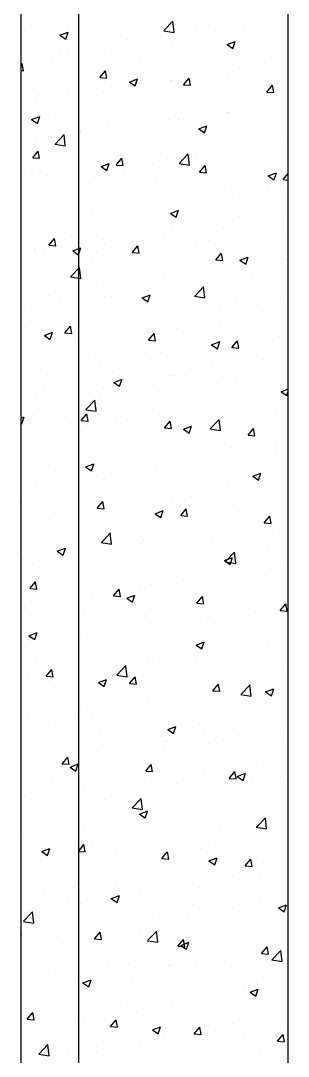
# Model space of a CAD drawing. Header units: millimetres. Extents: x 331487 to 517269, y 198509 to 399936.
# Drawn here: x 442904 to 443134, y 323726 to 324615 of the extents above; entities that cross this region are included whole.
import ezdxf

# ---------------------------------------------------------------- set-up
doc = ezdxf.new("R2010")
doc.units = ezdxf.units.MM
doc.header["$MEASUREMENT"] = 0
doc.layers.add('9th_Column', color=2, linetype='Continuous', lineweight=25)
doc.layers.add('COLUMN', color=6, linetype='Continuous')
doc.layers.add('FOOTING', color=5, linetype='Continuous')

msp = doc.modelspace()

# ---------------------------------------------------------------- linework, layer by layer
at = {"layer": '9th_Column'}
for p, q in [((442904.35, 325078.51), (442904.35, 322098.51)), ((443134.35, 322328.51), (443134.35, 324848.51))]:
    msp.add_line(p, q, dxfattribs=at)
at = {"layer": 'COLUMN', "color": 2, "linetype": 'Continuous'}
for p, q in [((442913.61, 324610.46), (442913.61, 324610.46)), ((443027.36, 324606.43), (443035.15, 324614.54)), ((443036.16, 324604.96), (443035.06, 324614.45)), ((443096.65, 324609.9), (443096.65, 324609.9)), ((442938.05, 324602.55), (442945.05, 324605.23)), ((442938.05, 324602.55), (442943.02, 324599.19)), ((442943.02, 324599.19), (442945.05, 324605.23)), ((443027.27, 324606.33), (443036.16, 324604.95)), ((443054.21, 324608.52), (443054.21, 324608.52)), ((443071.61, 324606.61), (443071.61, 324606.61)), ((443084.52, 324602.97), (443084.52, 324602.97)), ((442970.59, 324593.31), (442970.59, 324593.31)), ((442995.89, 324598.51), (442995.89, 324598.51)), ((443008.46, 324598.29), (443008.46, 324598.29)), ((443034.01, 324596.57), (443034.01, 324596.57)), ((443081.76, 324594.54), (443088.76, 324597.22)), ((443081.76, 324594.54), (443086.74, 324591.18)), ((443086.73, 324591.18), (443088.76, 324597.22)), ((442937.57, 324588.5), (442937.57, 324588.5)), ((442945.55, 324590.01), (442945.55, 324590.01)), ((442953.84, 324585.5), (442953.84, 324585.5)), ((442982.67, 324589.53), (442982.67, 324589.53)), ((443007.22, 324583.25), (443007.22, 324583.25)), ((443133.99, 324589.78), (443134.35, 324589.73)), ((443134.08, 324589.88), (443134.35, 324590.15)), ((442904.35, 324576.81), (442905.59, 324578.29)), ((442906.74, 324572.02), (442905.59, 324578.29)), ((442930.73, 324582.03), (442930.73, 324582.03)), ((443060.6, 324580.99), (443060.6, 324580.99)), ((443092.4, 324573.53), (443092.4, 324573.53)), ((443108.21, 324575.45), (443108.21, 324575.45)), ((443113.98, 324578.73), (443113.98, 324578.73)), ((442904.35, 324572.23), (442906.75, 324572.02)), ((442972.5, 324566.27), (442977.32, 324572.02)), ((442972.5, 324566.27), (442978.47, 324565.75)), ((442978.47, 324565.74), (442977.31, 324572.01)), ((442997.74, 324562.28), (443004.74, 324564.97)), ((443002.71, 324558.93), (443004.74, 324564.97)), ((443044.22, 324560), (443049.04, 324565.74)), ((443045.31, 324567.17), (443045.31, 324567.17)), ((443050.2, 324559.47), (443049.04, 324565.73)), ((443070.34, 324570.46), (443070.34, 324570.46)), ((443083.31, 324569.68), (443083.31, 324569.68)), ((442981.45, 324556.24), (442981.45, 324556.24)), ((442982.15, 324558.85), (442982.15, 324558.85)), ((442997.74, 324562.28), (443002.71, 324558.93)), ((443032.79, 324563.28), (443032.79, 324563.28)), ((443034.08, 324563.52), (443034.08, 324563.52)), ((443044.22, 324560), (443050.2, 324559.47)), ((443115.95, 324553.72), (443120.77, 324559.47)), ((443121.92, 324553.19), (443120.77, 324559.46)), ((442919.24, 324550.57), (442919.24, 324550.57)), ((442929.51, 324548.74), (442929.51, 324548.74)), ((442944.28, 324553.87), (442944.28, 324553.87)), ((442975.76, 324553.51), (442975.76, 324553.51)), ((443115.95, 324553.72), (443121.93, 324553.2)), ((442917.44, 324543.5), (442917.44, 324543.5)), ((443134.03, 324543.89), (443134.03, 324543.89)), ((442913.72, 324530.03), (442920.72, 324532.72)), ((442913.72, 324530.03), (442918.69, 324526.68)), ((442918.69, 324526.67), (442920.71, 324532.72)), ((442934.36, 324534.4), (442934.36, 324534.4)), ((442987.75, 324532.15), (442987.75, 324532.15)), ((443031.58, 324529.99), (443031.58, 324529.99)), ((443041.13, 324529.89), (443041.13, 324529.89)), ((443044.03, 324531.02), (443044.03, 324531.02)), ((443081.91, 324536.01), (443081.91, 324536.01)), ((443082.09, 324536.39), (443082.09, 324536.39)), ((442955.45, 324520.97), (442955.45, 324520.97)), ((442980.24, 324522.95), (442980.24, 324522.95)), ((443019, 324527.73), (443019, 324527.73)), ((443057.43, 324522.02), (443064.43, 324524.71)), ((443057.43, 324522.02), (443062.41, 324518.67)), ((443062.4, 324518.67), (443064.43, 324524.71)), ((443094.51, 324527.63), (443094.51, 324527.63)), ((442917.97, 324514.43), (442917.97, 324514.43)), ((442928.3, 324515.45), (442928.3, 324515.45)), ((442933.89, 324509.02), (442941.68, 324517.13)), ((442942.7, 324507.54), (442941.59, 324517.04)), ((442955.84, 324519.41), (442955.84, 324519.41)), ((443008.83, 324518.71), (443008.83, 324518.71)), ((443062.21, 324516.46), (443062.21, 324516.46)), ((443088.27, 324513.86), (443088.27, 324513.86)), ((443115.6, 324514.2), (443115.6, 324514.2)), ((442914.65, 324497.33), (442919.47, 324503.07)), ((442920.62, 324496.8), (442919.46, 324503.07)), ((442933.8, 324508.92), (442942.7, 324507.54)), ((443029.95, 324503.85), (443029.95, 324503.85)), ((443080.87, 324503.1), (443080.87, 324503.1)), ((443118.75, 324504.88), (443118.75, 324504.88)), ((443132.81, 324510.6), (443132.81, 324510.6)), ((442914.65, 324497.33), (442920.62, 324496.81)), ((442971.63, 324493.84), (442971.63, 324493.84)), ((442986.37, 324491.05), (442991.19, 324496.8)), ((442992.34, 324490.52), (442991.19, 324496.79)), ((443030.36, 324496.7), (443030.36, 324496.7)), ((443040.62, 324492.46), (443048.41, 324500.58)), ((443049.42, 324490.99), (443048.32, 324500.49)), ((443055.6, 324496.57), (443055.6, 324496.57)), ((442973.41, 324489.77), (442980.41, 324492.46)), ((442973.41, 324489.77), (442978.38, 324486.41)), ((442978.38, 324486.41), (442980.41, 324492.45)), ((442979.02, 324489.66), (442979.02, 324489.66)), ((442986.37, 324491.05), (442992.35, 324490.53)), ((442992.69, 324488.29), (442992.69, 324488.29)), ((443017.73, 324491.58), (443017.73, 324491.58)), ((443040.53, 324492.37), (443049.42, 324490.99)), ((443058.1, 324484.78), (443062.92, 324490.52)), ((443058.1, 324484.78), (443064.07, 324484.26)), ((443064.07, 324484.25), (443062.91, 324490.52)), ((443112.23, 324491.91), (443112.23, 324491.91)), ((442913.31, 324483.83), (442913.31, 324483.83)), ((442914.47, 324483.57), (442914.47, 324483.57)), ((442927.08, 324482.16), (442927.08, 324482.16)), ((442929.54, 324479.97), (442929.54, 324479.97)), ((442967.85, 324481.31), (442967.85, 324481.31)), ((443021.23, 324479.06), (443021.23, 324479.06)), ((443053.91, 324481.9), (443053.91, 324481.9)), ((443074.62, 324476.8), (443074.62, 324476.8)), ((443117.12, 324481.76), (443124.12, 324484.45)), ((443117.12, 324481.76), (443122.1, 324478.4)), ((443122.09, 324478.4), (443124.12, 324484.45)), ((443129.82, 324478.5), (443134.35, 324483.9)), ((443129.82, 324478.5), (443134.35, 324478.11)), ((443131.6, 324477.31), (443131.6, 324477.31)), ((442995.59, 324471.89), (442995.59, 324471.89)), ((443079.66, 324469.81), (443079.66, 324469.81)), ((443117.48, 324468.74), (443117.48, 324468.74)), ((443128, 324474.55), (443128, 324474.55)), ((442937.27, 324461.87), (442937.27, 324461.87)), ((443029.15, 324463.41), (443029.15, 324463.41)), ((443092.45, 324465.44), (443092.45, 324465.44)), ((442977.8, 324456.37), (442977.8, 324456.37)), ((442991.42, 324452.14), (442991.42, 324452.14)), ((443029.29, 324457.13), (443029.29, 324457.13)), ((443033.1, 324449.51), (443040.1, 324452.19)), ((443033.1, 324449.51), (443038.07, 324446.15)), ((443038.07, 324446.15), (443040.1, 324452.19)), ((442925.86, 324448.87), (442925.86, 324448.87)), ((442966.39, 324448.84), (442966.39, 324448.84)), ((443092.1, 324446.9), (443092.1, 324446.9)), ((443130.38, 324444.02), (443130.38, 324444.02)), ((443033.78, 324436.89), (443033.78, 324436.89)), ((443078.44, 324436.52), (443078.44, 324436.52)), ((443129.05, 324434.28), (443129.05, 324434.28)), ((442928.52, 324422.11), (442933.34, 324427.85)), ((442934.49, 324421.58), (442933.34, 324427.85)), ((442948.38, 324430.22), (442948.38, 324430.22)), ((442975.46, 324426.88), (442975.46, 324426.88)), ((442976.59, 324423.08), (442976.59, 324423.08)), ((443001.76, 324427.96), (443001.76, 324427.96)), ((443027.93, 324430.12), (443027.93, 324430.12)), ((443055.14, 324425.7), (443055.14, 324425.7)), ((443066.14, 324426), (443066.14, 324426)), ((443091.17, 324429.3), (443091.17, 324429.3)), ((443108.52, 324423.45), (443108.52, 324423.45)), ((442916.08, 324419.04), (442916.08, 324419.04)), ((442917.15, 324416.87), (442917.15, 324416.87)), ((442924.65, 324415.58), (442924.65, 324415.58)), ((442928.52, 324422.11), (442934.5, 324421.59)), ((442949.08, 324417.25), (442956.08, 324419.94)), ((442949.08, 324417.25), (442954.05, 324413.9)), ((442954.05, 324413.9), (442956.07, 324419.94)), ((442969.46, 324416.78), (442969.46, 324416.78)), ((443000.25, 324415.83), (443005.07, 324421.58)), ((443000.25, 324415.83), (443006.22, 324415.31)), ((443002.99, 324417.68), (443002.99, 324417.68)), ((443006.22, 324415.3), (443005.06, 324421.57)), ((443022.84, 324414.53), (443022.84, 324414.53)), ((443071.97, 324409.56), (443076.79, 324415.3)), ((443077.95, 324409.03), (443076.79, 324415.3)), ((442940.08, 324409.4), (442940.08, 324409.4)), ((442965.11, 324412.7), (442965.11, 324412.7)), ((443071.97, 324409.56), (443077.95, 324409.04)), ((443076.23, 324412.27), (443076.23, 324412.27)), ((443092.79, 324409.24), (443099.79, 324411.93)), ((443092.79, 324409.24), (443097.76, 324405.89)), ((443097.76, 324405.89), (443099.79, 324411.93)), ((443129.16, 324410.73), (443129.16, 324410.73)), ((443129.61, 324410.02), (443129.61, 324410.02)), ((442947.15, 324395.05), (442954.94, 324403.17)), ((442955.95, 324393.58), (442954.85, 324403.08)), ((443026.71, 324396.83), (443026.71, 324396.83)), ((443077.23, 324403.23), (443077.23, 324403.23)), ((442947.06, 324394.96), (442955.96, 324393.58)), ((442975.37, 324389.79), (442975.37, 324389.79)), ((443064.87, 324389.85), (443064.87, 324389.85)), ((443087.97, 324387.23), (443087.97, 324387.23)), ((443102.74, 324394.84), (443102.74, 324394.84)), ((442923.43, 324382.29), (442923.43, 324382.29)), ((442928.48, 324379.38), (442928.48, 324379.38)), ((442976.68, 324378.24), (442976.68, 324378.24)), ((443008.77, 324376.99), (443015.77, 324379.68)), ((443013.74, 324373.64), (443015.76, 324379.68)), ((443039.83, 324386.56), (443039.83, 324386.56)), ((443053.79, 324378.41), (443062.68, 324377.03)), ((443053.88, 324378.5), (443061.66, 324386.62)), ((443062.68, 324377.03), (443061.57, 324386.53)), ((442913.77, 324369.96), (442913.77, 324369.96)), ((442938.81, 324373.26), (442938.81, 324373.26)), ((442981.86, 324377.13), (442981.86, 324377.13)), ((443008.77, 324376.99), (443013.74, 324373.64)), ((443029.65, 324377.22), (443029.65, 324377.22)), ((443035.25, 324374.87), (443035.25, 324374.87)), ((443076.01, 324369.95), (443076.01, 324369.95)), ((443088.63, 324372.62), (443088.63, 324372.62)), ((443127.95, 324377.44), (443127.95, 324377.44)), ((442971.34, 324367.21), (442971.34, 324367.21)), ((443025.5, 324363.54), (443025.5, 324363.54)), ((443111.93, 324365.28), (443111.93, 324365.28)), ((442913.02, 324357.2), (442913.02, 324357.2)), ((442942.4, 324346.89), (442947.22, 324352.64)), ((442948.37, 324346.36), (442947.21, 324352.63)), ((442974.16, 324356.5), (442974.16, 324356.5)), ((443053.62, 324355.27), (443053.62, 324355.27)), ((443076.43, 324355.4), (443076.43, 324355.4)), ((442922.22, 324349), (442922.22, 324349)), ((442924.75, 324344.74), (442931.75, 324347.43)), ((442924.75, 324344.74), (442929.72, 324341.38)), ((442929.71, 324341.38), (442931.74, 324347.42)), ((442942.4, 324346.89), (442948.37, 324346.37)), ((442995.3, 324345.26), (442995.3, 324345.26)), ((443013.53, 324347.12), (443013.53, 324347.12)), ((443014.12, 324340.61), (443018.94, 324346.36)), ((443020.1, 324340.08), (443018.94, 324346.35)), ((443038.56, 324350.41), (443038.56, 324350.41)), ((443126.73, 324344.15), (443126.73, 324344.15)), ((442912.5, 324333.82), (442912.5, 324333.82)), ((442936.98, 324335.25), (442936.98, 324335.25)), ((442950.37, 324338.8), (442950.37, 324338.8)), ((443014.12, 324340.61), (443020.1, 324340.09)), ((443068.46, 324336.73), (443075.46, 324339.42)), ((443068.46, 324336.73), (443073.43, 324333.37)), ((443073.43, 324333.37), (443075.46, 324339.42)), ((443074.79, 324336.66), (443074.79, 324336.66)), ((443085.85, 324334.34), (443090.67, 324340.08)), ((443085.85, 324334.34), (443091.82, 324333.82)), ((443091.82, 324333.81), (443090.66, 324340.08)), ((442909.01, 324328.28), (442909.01, 324328.28)), ((442962.39, 324326.03), (442962.39, 324326.03)), ((443024.28, 324330.25), (443024.28, 324330.25)), ((442921, 324315.72), (442921, 324315.72)), ((442972.94, 324323.21), (442972.94, 324323.21)), ((443015.77, 324323.77), (443015.77, 324323.77)), ((443050.13, 324315.96), (443050.13, 324315.96)), ((443069.16, 324321.52), (443069.16, 324321.52)), ((443091.81, 324320.27), (443091.81, 324320.27)), ((443113.28, 324324.27), (443113.28, 324324.27)), ((443122.54, 324319.26), (443122.54, 324319.26)), ((442930.09, 324314.85), (442930.09, 324314.85)), ((442983.48, 324312.6), (442983.48, 324312.6)), ((442984.44, 324304.48), (442991.44, 324307.16)), ((442987.22, 324307.68), (442987.22, 324307.68)), ((442989.41, 324301.12), (442991.43, 324307.16)), ((443012.25, 324310.97), (443012.25, 324310.97)), ((443033.49, 324310.26), (443033.49, 324310.26)), ((443036.86, 324310.34), (443036.86, 324310.34)), ((443090.24, 324308.09), (443090.24, 324308.09)), ((443125.52, 324310.86), (443125.52, 324310.86)), ((442924.06, 324299.36), (442924.06, 324299.36)), ((442975.17, 324300.25), (442975.17, 324300.25)), ((442984.44, 324304.48), (442989.41, 324301.12)), ((443073.58, 324303.37), (443073.58, 324303.37)), ((443128.15, 324296.47), (443134.35, 324298.85)), ((442916.85, 324290.24), (442916.85, 324290.24)), ((442960.41, 324281.09), (442968.2, 324289.21)), ((442969.21, 324279.62), (442968.11, 324289.11)), ((442971.72, 324289.92), (442971.72, 324289.92)), ((443023.07, 324296.96), (443023.07, 324296.96)), ((443128.15, 324296.47), (443133.12, 324293.11)), ((443133.12, 324293.11), (443134.35, 324296.78)), ((442919.78, 324282.43), (442919.78, 324282.43)), ((442960.32, 324280.99), (442969.21, 324279.61)), ((443086.98, 324284.83), (443086.98, 324284.83)), ((443112.01, 324288.13), (443112.01, 324288.13)), ((442904.35, 324273.73), (442907.42, 324274.91)), ((442905.38, 324268.87), (442907.41, 324274.91)), ((442942.5, 324275.2), (442942.5, 324275.2)), ((442956.27, 324271.67), (442961.09, 324277.42)), ((442956.27, 324271.67), (442962.25, 324271.15)), ((442962.24, 324271.14), (442961.09, 324277.41)), ((442985.95, 324271.53), (442985.95, 324271.53)), ((442995.88, 324272.94), (442995.88, 324272.94)), ((443023.82, 324276.52), (443023.82, 324276.52)), ((443028, 324265.4), (443032.82, 324271.14)), ((443033.97, 324264.86), (443032.81, 324271.13)), ((443067.13, 324264.54), (443074.92, 324272.65)), ((443075.94, 324263.06), (443074.83, 324272.56)), ((443124.3, 324277.57), (443124.3, 324277.57)), ((442904.35, 324269.57), (442905.39, 324268.87)), ((442960.91, 324268.23), (442960.91, 324268.23)), ((443021.85, 324263.68), (443021.85, 324263.68)), ((443028, 324265.4), (443033.97, 324264.87)), ((443044.13, 324264.21), (443051.13, 324266.9)), ((443044.13, 324264.21), (443049.1, 324260.86)), ((443049.1, 324260.86), (443051.12, 324266.9)), ((443049.26, 324270.69), (443049.26, 324270.69)), ((443067.04, 324264.44), (443075.94, 324263.06)), ((443072.36, 324270.08), (443072.36, 324270.08)), ((443099.72, 324259.12), (443104.54, 324264.87)), ((443102.64, 324268.43), (443102.64, 324268.43)), ((443105.7, 324258.59), (443104.54, 324264.86)), ((442970.51, 324256.63), (442970.51, 324256.63)), ((443087.68, 324260.6), (443087.68, 324260.6)), ((443099.72, 324259.12), (443105.7, 324258.6)), ((443123.58, 324253.67), (443123.58, 324253.67)), ((442918.57, 324249.14), (442918.57, 324249.14)), ((443029.36, 324250.59), (443029.36, 324250.59)), ((443060.67, 324245.39), (443060.67, 324245.39)), ((443085.7, 324248.69), (443085.7, 324248.69)), ((442971.04, 324240.58), (442971.04, 324240.58)), ((442997.51, 324237.08), (442997.51, 324237.08)), ((443071.15, 324236.79), (443071.15, 324236.79)), ((443111.64, 324238.65), (443111.64, 324238.65)), ((443123.08, 324244.29), (443123.08, 324244.29)), ((442912.72, 324230.57), (442912.72, 324230.57)), ((442934.61, 324228.79), (442934.61, 324228.79)), ((442959.64, 324232.09), (442959.64, 324232.09)), ((442960.1, 324231.96), (442967.11, 324234.65)), ((442960.1, 324231.96), (442965.08, 324228.61)), ((442965.07, 324228.61), (442967.1, 324234.65)), ((443020.63, 324230.39), (443020.63, 324230.39)), ((443053.32, 324228.64), (443053.32, 324228.64)), ((442923.02, 324224.1), (442923.02, 324224.1)), ((442969.29, 324223.34), (442969.29, 324223.34)), ((442976.4, 324221.84), (442976.4, 324221.84)), ((442995, 324218.63), (442995, 324218.63)), ((443029.79, 324219.59), (443029.79, 324219.59)), ((443103.82, 324223.95), (443110.82, 324226.64)), ((443103.82, 324223.95), (443108.79, 324220.6)), ((443108.79, 324220.6), (443110.81, 324226.64)), ((442917.35, 324215.85), (442917.35, 324215.85)), ((442944.11, 324210.67), (442944.11, 324210.67)), ((443059.4, 324209.24), (443059.4, 324209.24)), ((443083.17, 324217.33), (443083.17, 324217.33)), ((443097.27, 324214.23), (443097.27, 324214.23)), ((443121.87, 324211), (443121.87, 324211)), ((442904.39, 324202.2), (442904.35, 324202.44)), ((442904.35, 324202.21), (442904.4, 324202.2)), ((442936.68, 324208.62), (442936.68, 324208.62)), ((442970.15, 324196.45), (442974.97, 324202.2)), ((442976.12, 324195.92), (442974.96, 324202.19)), ((442997.49, 324208.41), (442997.49, 324208.41)), ((443034.36, 324205.95), (443034.36, 324205.95)), ((443050.87, 324206.16), (443050.87, 324206.16)), ((443069.93, 324203.5), (443069.93, 324203.5)), ((443104.25, 324203.9), (443104.25, 324203.9)), ((442933.33, 324192.65), (442933.33, 324192.65)), ((442970.15, 324196.45), (442976.12, 324195.93)), ((442971.21, 324197.63), (442971.21, 324197.63)), ((443019.42, 324197.1), (443019.42, 324197.1)), ((443019.8, 324191.7), (443026.8, 324194.39)), ((443019.8, 324191.7), (443024.77, 324188.34)), ((443024.76, 324188.34), (443026.79, 324194.39)), ((443041.87, 324190.18), (443046.69, 324195.92)), ((443047.85, 324189.65), (443046.69, 324195.91)), ((443091.51, 324193.64), (443091.51, 324193.64)), ((442908.3, 324189.35), (442908.3, 324189.35)), ((442916.14, 324182.56), (442916.14, 324182.56)), ((442968.08, 324190.06), (442968.08, 324190.06)), ((443033.19, 324183.63), (443033.19, 324183.63)), ((443041.87, 324190.18), (443047.85, 324189.65)), ((443113.6, 324183.9), (443118.42, 324189.65)), ((443113.6, 324183.9), (443119.57, 324183.38)), ((443119.57, 324183.37), (443118.42, 324189.64)), ((443134.12, 324183.1), (443134.12, 324183.1)), ((442973.67, 324167.12), (442981.46, 324175.24)), ((442974.87, 324173.62), (442974.87, 324173.62)), ((442982.47, 324165.65), (442981.37, 324175.15)), ((443070.96, 324174.79), (443070.96, 324174.79)), ((443120.65, 324177.71), (443120.65, 324177.71)), ((442956.51, 324171.01), (442956.51, 324171.01)), ((442973.58, 324167.03), (442982.47, 324165.65)), ((443008.05, 324166.51), (443008.05, 324166.51)), ((443009.89, 324168.76), (443009.89, 324168.76)), ((443033.09, 324169.8), (443033.09, 324169.8)), ((443063.27, 324166.5), (443063.27, 324166.5)), ((443068.71, 324170.21), (443068.71, 324170.21)), ((442916.56, 324163.61), (442916.56, 324163.61)), ((442935.77, 324159.45), (442942.77, 324162.13)), ((442935.77, 324159.45), (442940.75, 324156.09)), ((442940.74, 324156.09), (442942.77, 324162.13)), ((442944.9, 324158.19), (442944.9, 324158.19)), ((442966.86, 324156.77), (442966.86, 324156.77)), ((443018.2, 324163.81), (443018.2, 324163.81)), ((443080.39, 324150.57), (443088.18, 324158.69)), ((443089.19, 324149.1), (443088.09, 324158.6)), ((443116.66, 324164.25), (443116.66, 324164.25)), ((442907.03, 324153.21), (442907.03, 324153.21)), ((442914.92, 324149.27), (442914.92, 324149.27)), ((443079.49, 324151.44), (443086.49, 324154.13)), ((443079.49, 324151.44), (443084.46, 324148.08)), ((443080.3, 324150.48), (443089.2, 324149.1)), ((443084.46, 324148.08), (443086.48, 324154.12)), ((443132.84, 324146.96), (443132.84, 324146.96)), ((443107.81, 324143.66), (443107.81, 324143.66)), ((443119.44, 324144.42), (443119.44, 324144.42)), ((442912.29, 324127.51), (442917.12, 324133.25)), ((442918.27, 324126.98), (442917.11, 324133.25)), ((443006.78, 324130.36), (443006.78, 324130.36)), ((443016.99, 324130.52), (443016.99, 324130.52)), ((443044.65, 324135.35), (443044.65, 324135.35)), ((443067.5, 324136.92), (443067.5, 324136.92)), ((443087.38, 324133.98), (443087.38, 324133.98)), ((442912.29, 324127.51), (442918.27, 324126.98)), ((442965.64, 324123.48), (442965.64, 324123.48)), ((442981.75, 324127.07), (442981.75, 324127.07)), ((442984.02, 324121.23), (442988.84, 324126.98)), ((442984.02, 324121.23), (442990, 324120.71)), ((442989.99, 324120.7), (442988.84, 324126.97)), ((442995.46, 324119.18), (443002.47, 324121.87)), ((443000.43, 324115.83), (443002.46, 324121.87)), ((443029.06, 324123.97), (443029.06, 324123.97)), ((443055.75, 324114.96), (443060.57, 324120.7)), ((443061.72, 324114.43), (443060.56, 324120.69)), ((442913.7, 324115.98), (442913.7, 324115.98)), ((442918.59, 324118.75), (442918.59, 324118.75)), ((442937.04, 324119.91), (442937.04, 324119.91)), ((442970.75, 324113.95), (442970.75, 324113.95)), ((442990.42, 324117.66), (442990.42, 324117.66)), ((442995.46, 324119.18), (443000.44, 324115.83)), ((443043.8, 324115.4), (443043.8, 324115.4)), ((443055.75, 324114.96), (443061.72, 324114.43)), ((443097.18, 324113.15), (443097.18, 324113.15)), ((443111.34, 324112.02), (443111.34, 324112.02)), ((443118.22, 324111.13), (443118.22, 324111.13)), ((443127.47, 324108.68), (443132.29, 324114.43)), ((443133.45, 324108.15), (443132.29, 324114.42)), ((442904.74, 324108.74), (442904.74, 324108.74)), ((442912.43, 324103.94), (442912.43, 324103.94)), ((442958.12, 324106.48), (442958.12, 324106.48)), ((443011.5, 324104.23), (443011.5, 324104.23)), ((443066.28, 324103.63), (443066.28, 324103.63)), ((443081.5, 324104.22), (443081.5, 324104.22)), ((443106.54, 324107.52), (443106.54, 324107.52)), ((443127.47, 324108.68), (443133.45, 324108.16)), ((443015.77, 324097.23), (443015.77, 324097.23)), ((443018.35, 324095.91), (443018.35, 324095.91)), ((443053.03, 324102.01), (443053.03, 324102.01)), ((443064.89, 324101.97), (443064.89, 324101.97)), ((443118.27, 324099.71), (443118.27, 324099.71)), ((442911.44, 324086.93), (442918.44, 324089.62)), ((442911.44, 324086.93), (442916.42, 324083.58)), ((442916.41, 324083.58), (442918.44, 324089.62)), ((442955.44, 324087.63), (442955.44, 324087.63)), ((442964.43, 324090.19), (442964.43, 324090.19)), ((442980.47, 324090.92), (442980.47, 324090.92)), ((442994.71, 324092), (442994.71, 324092)), ((442912.49, 324082.69), (442912.49, 324082.69)), ((442936.39, 324081.99), (442936.39, 324081.99)), ((443055.15, 324078.92), (443062.16, 324081.61)), ((443055.15, 324078.92), (443060.13, 324075.57)), ((443060.12, 324075.57), (443062.15, 324081.61)), ((443117, 324077.84), (443117, 324077.84)), ((442917.14, 324069.08), (442917.14, 324069.08)), ((442970.52, 324066.83), (442970.52, 324066.83)), ((443065.07, 324070.34), (443065.07, 324070.34)), ((443080.23, 324068.08), (443080.23, 324068.08)), ((443091.22, 324067.01), (443091.22, 324067.01)), ((443118.1, 324073.06), (443118.1, 324073.06)), ((442926.17, 324052.29), (442930.99, 324058.03)), ((442932.14, 324051.76), (442930.99, 324058.03)), ((442986.93, 324053.16), (442994.71, 324061.28)), ((442995.73, 324051.69), (442994.62, 324061.19)), ((443014.56, 324063.94), (443014.56, 324063.94)), ((443023.91, 324064.57), (443023.91, 324064.57)), ((443055.2, 324064.78), (443055.2, 324064.78)), ((443077.29, 324062.32), (443077.29, 324062.32)), ((443130.67, 324060.06), (443130.67, 324060.06)), ((442911.27, 324049.4), (442911.27, 324049.4)), ((442926.17, 324052.29), (442932.15, 324051.77)), ((442954.17, 324051.48), (442954.17, 324051.48)), ((442963.21, 324056.9), (442963.21, 324056.9)), ((442971.13, 324046.67), (442978.13, 324049.36)), ((442976.1, 324043.31), (442978.13, 324049.36)), ((442986.84, 324053.07), (442995.73, 324051.69)), ((442992.04, 324056.47), (442992.04, 324056.47)), ((442997.9, 324046.01), (443002.72, 324051.76)), ((443003.87, 324045.48), (443002.71, 324051.75)), ((443032.9, 324057), (443032.9, 324057)), ((442929.13, 324048.18), (442929.13, 324048.18)), ((442971.13, 324046.67), (442976.11, 324043.31)), ((442974.58, 324046.99), (442974.58, 324046.99)), ((442997.9, 324046.01), (443003.87, 324045.49)), ((443069.62, 324039.74), (443074.44, 324045.48)), ((443075.6, 324039.21), (443074.44, 324045.48)), ((443093.65, 324036.61), (443101.44, 324044.73)), ((443102.45, 324035.14), (443101.35, 324044.63)), ((443114.85, 324038.66), (443121.85, 324041.35)), ((443115.79, 324044.55), (443115.79, 324044.55)), ((443119.81, 324035.3), (443121.84, 324041.35)), ((442916.26, 324036.98), (442916.26, 324036.98)), ((443063.85, 324037.05), (443063.85, 324037.05)), ((443069.62, 324039.74), (443075.6, 324039.22)), ((443091.8, 324033.62), (443091.8, 324033.62)), ((443093.56, 324036.51), (443102.45, 324035.13)), ((443114.85, 324038.66), (443119.82, 324035.31)), ((442962, 324023.61), (442962, 324023.61)), ((443013.34, 324030.65), (443013.34, 324030.65)), ((443028.89, 324025.34), (443028.89, 324025.34)), ((443053.92, 324028.64), (443053.92, 324028.64)), ((442910.06, 324016.11), (442910.06, 324016.11)), ((442951.05, 324015.73), (442951.05, 324015.73)), ((442965.73, 324017.02), (442965.73, 324017.02)), ((443004.43, 324013.47), (443004.43, 324013.47)), ((442918.75, 324004.55), (442918.75, 324004.55)), ((442927.86, 324012.04), (442927.86, 324012.04)), ((443030.82, 324006.41), (443037.82, 324009.1)), ((443030.82, 324006.41), (443035.8, 324003.05)), ((443035.79, 324003.05), (443037.82, 324009.09)), ((443057.81, 324011.22), (443057.81, 324011.22)), ((443087.09, 324007.35), (443087.09, 324007.35)), ((443111.2, 324008.96), (443111.2, 324008.96)), ((443114.57, 324011.26), (443114.57, 324011.26)), ((442972.13, 324002.29), (442972.13, 324002.29)), ((443012.12, 323997.36), (443012.12, 323997.36)), ((443025.52, 324000.04), (443025.52, 324000.04)), ((443028.77, 323997.34), (443028.77, 323997.34)), ((443062.63, 324003.76), (443062.63, 324003.76)), ((443078.9, 323997.78), (443078.9, 323997.78)), ((443128.64, 324002.49), (443128.64, 324002.49)), ((442960.78, 323990.32), (442960.78, 323990.32)), ((442970.45, 323987.33), (442970.45, 323987.33)), ((443027.62, 323989.19), (443027.62, 323989.19)), ((443065.49, 323994.18), (443065.49, 323994.18)), ((443132.28, 323995.53), (443132.28, 323995.53)), ((442908.84, 323982.82), (442908.84, 323982.82)), ((442940.04, 323977.07), (442944.87, 323982.81)), ((442946.02, 323976.54), (442944.86, 323982.81)), ((443002.58, 323985.9), (443002.58, 323985.9)), ((443111.05, 323985.39), (443111.05, 323985.39)), ((443113.36, 323977.97), (443113.36, 323977.97)), ((442912.13, 323977.31), (442912.13, 323977.31)), ((442939.43, 323977.58), (442939.43, 323977.58)), ((442940.05, 323977.07), (442946.02, 323976.55)), ((442946.8, 323974.15), (442953.8, 323976.84)), ((442946.8, 323974.15), (442951.78, 323970.8)), ((442951.77, 323970.8), (442953.8, 323976.84)), ((443011.77, 323970.79), (443016.59, 323976.54)), ((443011.77, 323970.79), (443017.75, 323970.27)), ((443017.74, 323970.26), (443016.59, 323976.53)), ((443052.73, 323975.38), (443052.73, 323975.38)), ((443061.42, 323970.47), (443061.42, 323970.47)), ((443083.5, 323964.52), (443088.32, 323970.26)), ((443089.47, 323963.99), (443088.31, 323970.26)), ((442931.15, 323964.9), (442931.15, 323964.9)), ((442984.54, 323962.64), (442984.54, 323962.64)), ((442994.41, 323965.37), (442994.41, 323965.37)), ((443010.91, 323964.07), (443010.91, 323964.07)), ((443037.92, 323960.39), (443037.92, 323960.39)), ((443083.5, 323964.52), (443089.47, 323964)), ((443090.51, 323966.15), (443097.52, 323968.83)), ((443090.51, 323966.15), (443095.49, 323962.79)), ((443095.48, 323962.79), (443097.51, 323968.83)), ((443102.34, 323963.05), (443102.34, 323963.05)), ((443127.37, 323966.35), (443127.37, 323966.35)), ((442936.09, 323955.36), (442936.09, 323955.36)), ((442959.56, 323957.03), (442959.56, 323957.03)), ((443039.18, 323954.74), (443039.18, 323954.74)), ((443091.3, 323958.13), (443091.3, 323958.13)), ((442907.62, 323949.53), (442907.62, 323949.53)), ((442976.27, 323946.46), (442976.27, 323946.46)), ((443000.18, 323939.2), (443007.97, 323947.31)), ((443001.31, 323949.75), (443001.31, 323949.75)), ((443008.99, 323937.73), (443007.88, 323947.22)), ((443112.14, 323944.68), (443112.14, 323944.68)), ((442913.12, 323938.14), (442913.12, 323938.14)), ((443000.09, 323939.1), (443008.99, 323937.72)), ((443006.49, 323933.89), (443013.49, 323936.58)), ((443006.49, 323933.89), (443011.47, 323930.54)), ((443011.46, 323930.54), (443013.49, 323936.58)), ((443060.2, 323937.18), (443060.2, 323937.18)), ((443090.92, 323940.38), (443090.92, 323940.38)), ((443009.69, 323930.78), (443009.69, 323930.78)), ((443032.6, 323930.37), (443032.6, 323930.37)), ((443101.06, 323926.91), (443101.06, 323926.91)), ((443106.91, 323922.64), (443114.7, 323930.76)), ((443115.71, 323921.17), (443114.61, 323930.67)), ((442906.41, 323916.24), (442906.41, 323916.24)), ((442958.35, 323923.74), (442958.35, 323923.74)), ((442974.28, 323920.36), (442974.28, 323920.36)), ((443076.03, 323923.61), (443076.03, 323923.61)), ((443106.82, 323922.55), (443115.71, 323921.17)), ((442911.68, 323913.8), (442911.68, 323913.8)), ((442915.97, 323910.35), (442915.97, 323910.35)), ((442949.97, 323907.02), (442949.97, 323907.02)), ((442953.92, 323901.85), (442958.74, 323907.6)), ((442959.89, 323901.32), (442958.74, 323907.59)), ((442965.06, 323911.54), (442965.06, 323911.54)), ((442975, 323910.31), (442975, 323910.31)), ((443012.88, 323915.3), (443012.88, 323915.3)), ((443018.45, 323909.29), (443018.45, 323909.29)), ((443071.83, 323907.03), (443071.83, 323907.03)), ((443110.92, 323911.39), (443110.92, 323911.39)), ((442922.47, 323901.64), (442929.47, 323904.33)), ((442922.47, 323901.64), (442927.44, 323898.28)), ((442927.44, 323898.28), (442929.47, 323904.33)), ((442932.77, 323900.36), (442932.77, 323900.36)), ((442953.92, 323901.85), (442959.9, 323901.33)), ((442986.15, 323898.11), (442986.15, 323898.11)), ((443025.65, 323895.57), (443030.47, 323901.32)), ((443031.62, 323895.04), (443030.46, 323901.31)), ((443058.99, 323903.89), (443058.99, 323903.89)), ((443125.21, 323904.77), (443125.21, 323904.77)), ((442957.13, 323890.45), (442957.13, 323890.45)), ((443008.48, 323897.49), (443008.48, 323897.49)), ((443025.65, 323895.57), (443031.62, 323895.05)), ((443039.53, 323895.85), (443039.53, 323895.85)), ((443066.18, 323893.63), (443073.18, 323896.32)), ((443066.18, 323893.63), (443071.16, 323890.28)), ((443071.15, 323890.27), (443073.18, 323896.32)), ((443092.91, 323893.6), (443092.91, 323893.6)), ((443097.37, 323889.3), (443102.19, 323895.04)), ((443097.37, 323889.3), (443103.35, 323888.78)), ((443103.35, 323888.77), (443102.19, 323895.04)), ((443112.63, 323892.45), (443112.63, 323892.45)), ((442905.19, 323882.95), (442905.19, 323882.95)), ((443049.72, 323884.17), (443049.72, 323884.17)), ((443074.76, 323887.47), (443074.76, 323887.47)), ((443086.79, 323880.72), (443086.79, 323880.72)), ((442986.57, 323875.86), (442986.57, 323875.86)), ((443109.71, 323878.1), (443109.71, 323878.1)), ((442923.66, 323867.57), (442923.66, 323867.57)), ((442948.69, 323870.87), (442948.69, 323870.87)), ((442982.16, 323861.38), (442989.16, 323864.07)), ((442987.13, 323858.02), (442989.16, 323864.06)), ((443007.26, 323864.2), (443007.26, 323864.2)), ((443028.47, 323870.71), (443028.47, 323870.71)), ((443057.77, 323870.6), (443057.77, 323870.6)), ((442945.17, 323860.71), (442945.17, 323860.71)), ((442955.92, 323857.16), (442955.92, 323857.16)), ((442970.16, 323860.7), (442970.16, 323860.7)), ((442982.16, 323861.38), (442987.13, 323858.02)), ((442998.55, 323858.45), (442998.55, 323858.45)), ((443051.93, 323856.2), (443051.93, 323856.2)), ((443105.32, 323853.94), (443105.32, 323853.94)), ((443110.75, 323858.76), (443110.75, 323858.76)), ((443125.87, 323853.37), (443132.87, 323856.06)), ((443125.87, 323853.37), (443130.85, 323850.01)), ((443130.84, 323850.01), (443132.87, 323856.06)), ((442906.72, 323841.78), (442914.51, 323849.9)), ((442911.84, 323850.69), (442911.84, 323850.69)), ((442915.52, 323840.31), (442914.42, 323849.81)), ((443023.42, 323844.73), (443023.42, 323844.73)), ((443048.45, 323848.03), (443048.45, 323848.03)), ((443052.44, 323848.75), (443052.44, 323848.75)), ((443086.32, 323853.01), (443086.32, 323853.01)), ((443108.49, 323844.81), (443108.49, 323844.81)), ((442906.63, 323841.69), (442915.52, 323840.31)), ((442960.26, 323836.42), (442960.26, 323836.42)), ((442994.12, 323838.74), (442994.12, 323838.74)), ((443056.55, 323837.31), (443056.55, 323837.31)), ((442904.35, 323831.51), (442905.14, 323831.81)), ((442904.35, 323829.47), (442905.13, 323831.81)), ((442922.39, 323831.43), (442922.39, 323831.43)), ((442935.8, 323828.73), (442935.8, 323828.73)), ((442967.8, 323826.63), (442972.62, 323832.38)), ((442967.8, 323826.63), (442973.77, 323826.11)), ((442973.77, 323826.1), (442972.61, 323832.37)), ((443006.04, 323830.91), (443006.04, 323830.91)), ((443013.44, 323825.23), (443021.23, 323833.35)), ((443022.24, 323823.76), (443021.14, 323833.26)), ((442954.7, 323823.87), (442954.7, 323823.87)), ((443013.35, 323825.14), (443022.25, 323823.76)), ((443039.52, 323820.36), (443044.34, 323826.1)), ((443039.52, 323820.36), (443045.5, 323819.83)), ((443041.85, 323821.12), (443048.85, 323823.8)), ((443041.85, 323821.12), (443046.83, 323817.76)), ((443045.5, 323819.82), (443044.34, 323826.09)), ((443046.82, 323817.76), (443048.85, 323823.8)), ((443111.25, 323814.08), (443116.07, 323819.83)), ((443117.22, 323813.55), (443116.06, 323819.82)), ((443123.17, 323821.89), (443123.17, 323821.89)), ((442925.69, 323809.61), (442925.69, 323809.61)), ((443060.02, 323813.57), (443060.02, 323813.57)), ((443090.63, 323813.75), (443090.63, 323813.75)), ((443107.28, 323811.52), (443107.28, 323811.52)), ((443111.25, 323814.08), (443117.22, 323813.56)), ((443120.17, 323808.68), (443127.95, 323816.8)), ((443128.97, 323807.21), (443127.86, 323816.71)), ((442979.08, 323807.36), (442979.08, 323807.36)), ((442997.11, 323805.29), (442997.11, 323805.29)), ((443022.14, 323808.58), (443022.14, 323808.58)), ((443032.31, 323803.74), (443032.31, 323803.74)), ((443032.46, 323805.1), (443032.46, 323805.1)), ((443055.34, 323804.03), (443055.34, 323804.03)), ((443085.84, 323802.84), (443085.84, 323802.84)), ((443120.08, 323808.59), (443128.97, 323807.21)), ((442933.95, 323796.97), (442933.95, 323796.97)), ((442946.78, 323796.18), (442946.78, 323796.18)), ((442957.83, 323788.86), (442964.83, 323791.55)), ((442962.8, 323785.51), (442964.83, 323791.55)), ((442973.99, 323793.73), (442973.99, 323793.73)), ((443000.16, 323793.92), (443000.16, 323793.92)), ((443004.83, 323797.62), (443004.83, 323797.62)), ((443053.54, 323791.67), (443053.54, 323791.67)), ((442915.67, 323783.72), (442915.67, 323783.72)), ((442953.48, 323790.58), (442953.48, 323790.58)), ((442957.83, 323788.86), (442962.8, 323785.51)), ((443096.86, 323782.44), (443096.86, 323782.44)), ((443101.54, 323780.85), (443108.54, 323783.54)), ((443106.51, 323777.5), (443108.54, 323783.54)), ((443106.93, 323789.41), (443106.93, 323789.41)), ((443121.9, 323785.74), (443121.9, 323785.74)), ((443033.71, 323774.13), (443033.71, 323774.13)), ((443101.54, 323780.85), (443106.52, 323777.5)), ((443106.06, 323778.23), (443106.06, 323778.23)), ((442970.8, 323765.85), (442970.8, 323765.85)), ((442995.84, 323769.14), (442995.84, 323769.14)), ((443054.12, 323770.74), (443054.12, 323770.74)), ((442905.8, 323758.78), (442905.8, 323758.78)), ((442907.65, 323757.53), (442907.65, 323757.53)), ((442909.94, 323757.69), (442914.77, 323763.43)), ((442909.94, 323757.69), (442915.92, 323757.16)), ((442915.92, 323757.16), (442914.76, 323763.42)), ((442952.27, 323757.29), (442952.27, 323757.29)), ((442959.18, 323756.52), (442959.18, 323756.52)), ((442981.67, 323751.41), (442986.49, 323757.16)), ((442987.64, 323750.88), (442986.49, 323757.15)), ((443003.61, 323764.33), (443003.61, 323764.33)), ((442981.67, 323751.41), (442987.65, 323750.89)), ((443012.56, 323754.27), (443012.56, 323754.27)), ((443017.52, 323748.6), (443024.52, 323751.29)), ((443017.52, 323748.6), (443022.49, 323745.25)), ((443022.49, 323745.24), (443024.52, 323751.29)), ((443053.4, 323745.14), (443058.22, 323750.88)), ((443059.37, 323744.61), (443058.21, 323750.87)), ((443065.95, 323752.01), (443065.95, 323752.01)), ((443086.5, 323754.09), (443086.5, 323754.09)), ((443119.33, 323749.76), (443119.33, 323749.76)), ((443133.46, 323751.28), (443133.46, 323751.28)), ((443028.18, 323744.08), (443028.18, 323744.08)), ((443053.4, 323745.14), (443059.37, 323744.61)), ((443070.56, 323743), (443070.56, 323743)), ((443095.59, 323746.3), (443095.59, 323746.3)), ((443104.84, 323744.94), (443104.84, 323744.94)), ((443125.12, 323738.86), (443129.94, 323744.61)), ((443125.12, 323738.86), (443131.1, 323738.34)), ((443131.1, 323738.33), (443129.94, 323744.6)), ((442919.98, 323727.82), (442927.76, 323735.94)), ((442928.78, 323726.35), (442927.67, 323735.85)), ((442969.53, 323729.7), (442969.53, 323729.7)), ((442969.86, 323734.07), (442969.86, 323734.07)), ((443002.4, 323731.04), (443002.4, 323731.04)), ((443007.4, 323734.69), (443007.4, 323734.69)), ((443052.91, 323737.45), (443052.91, 323737.45)), ((443110.46, 323732.13), (443110.46, 323732.13)), ((442919.89, 323727.73), (442928.78, 323726.35)), ((442944.5, 323726.41), (442944.5, 323726.41))]:
    msp.add_line(p, q, dxfattribs=at)
at = {"layer": 'FOOTING'}
msp.add_line((442954.35, 323663.51), (442954.35, 327088.51), dxfattribs=at)

doc.saveas('drawing.dxf')
